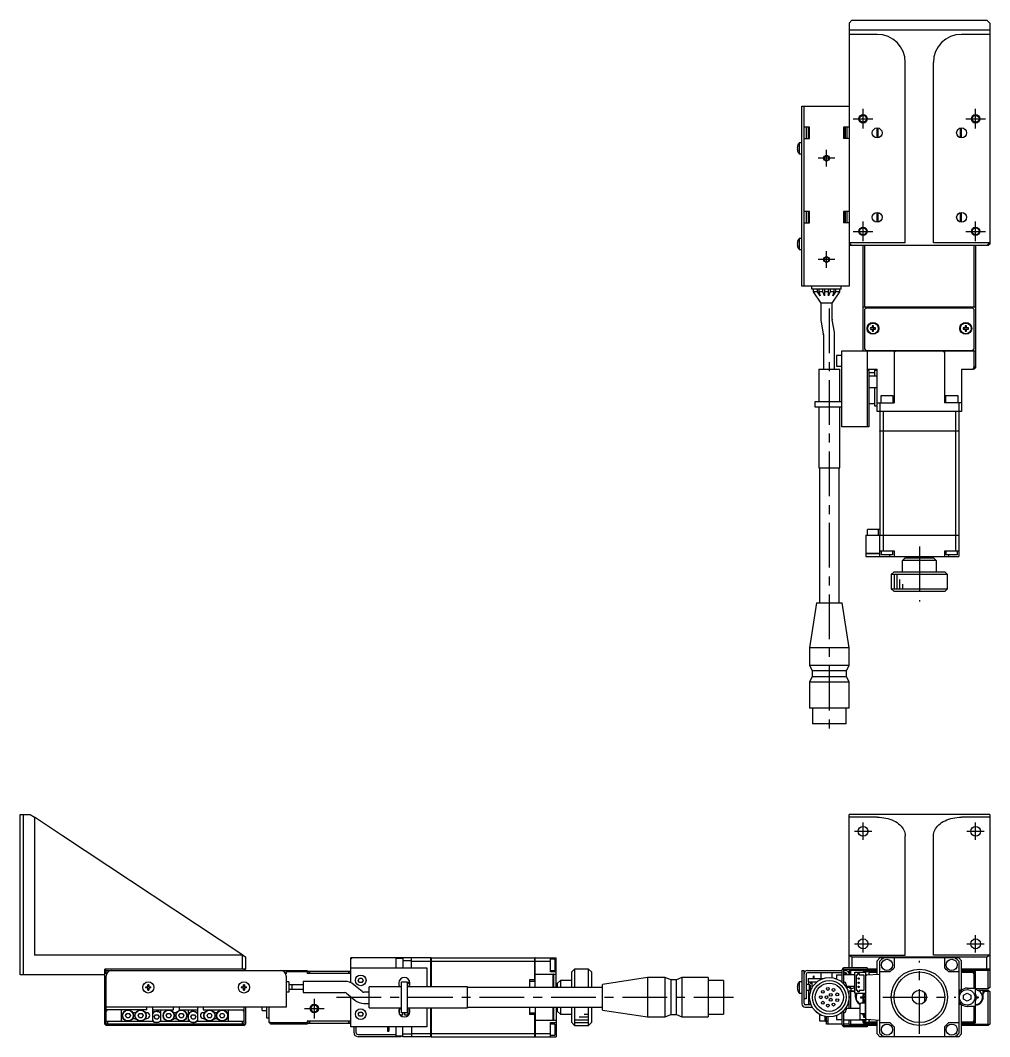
# Model space of a CAD drawing. Extents: x 0 to 726, y -8 to 652.
# Drawn here: x 0 to 344.6, y 291.2 to 652.4 of the extents above; entities that cross this region are included whole.
import ezdxf

# ---------------------------------------------------------------- set-up
doc = ezdxf.new("R2010")
doc.units = 0
doc.header["$LTSCALE"] = 0.5
doc.linetypes.add('CENTER', pattern=[50.8, 31.75, -6.35, 6.35, -6.35])
for name, color, linetype in [('MSM_CENTER', 1, 'CENTER'), ('MSM_CONTINUOUS', 7, 'CONTINUOUS'), ('MSM_NARROW', 5, 'CONTINUOUS')]:
    doc.layers.add(name, color=color, linetype=linetype)

msp = doc.modelspace()

# ---------------------------------------------------------------- linework, layer by layer
at = {"layer": 'MSM_CENTER'}
for p, q in [((299.58, 613.9), (299.58, 620.9)), ((339.58, 613.9), (339.58, 620.9)), ((296.08, 617.4), (303.08, 617.4)), ((336.08, 617.4), (343.08, 617.4)), ((289.58, 603.4), (283.58, 603.4)), ((286.58, 600.4), (286.58, 606.4)), ((299.58, 573.9), (299.58, 580.9)), ((339.58, 573.9), (339.58, 580.9)), ((296.08, 577.4), (303.08, 577.4)), ((336.08, 577.4), (343.08, 577.4)), ((289.58, 567.4), (283.58, 567.4)), ((286.58, 564.4), (286.58, 570.4)), ((287.58, 549.95), (287.58, 398.85)), ((319.58, 465.4), (319.58, 445.9)), ((299.58, 361.09), (299.58, 367.29)), ((339.58, 361.09), (339.58, 367.29)), ((296.48, 364.19), (302.68, 364.19)), ((336.48, 364.19), (342.68, 364.19)), ((299.58, 321.09), (299.58, 327.29)), ((339.58, 321.09), (339.58, 327.29)), ((296.48, 324.19), (302.68, 324.19)), ((336.48, 324.19), (342.68, 324.19)), ((319.58, 292.19), (319.58, 318.19)), ((104.5, 304.69), (104.5, 297.69)), ((112.45, 305.19), (253.55, 305.19)), ((306.58, 305.19), (332.58, 305.19)), ((101, 301.19), (108, 301.19))]:
    msp.add_line(p, q, dxfattribs=at)
at = {"layer": 'MSM_CONTINUOUS'}
for p, q in [((295.58, 652.4), (294.58, 651.4)), ((294.58, 651.4), (294.58, 557.9)), ((295.58, 652.4), (343.58, 652.4)), ((344.58, 651.4), (343.58, 652.4)), ((344.58, 651.4), (344.58, 572.9)), ((344.58, 648.9), (294.58, 648.9)), ((304.58, 647.4), (294.58, 647.4)), ((344.58, 647.4), (334.58, 647.4)), ((314.58, 573.35), (314.58, 637.4)), ((324.58, 573.35), (324.58, 637.4)), ((277.78, 557.9), (277.78, 621.9)), ((277.78, 621.9), (294.58, 621.9)), ((278.58, 557.9), (278.58, 621.9)), ((280.58, 614.4), (278.58, 614.4)), ((279.38, 614.4), (279.38, 610.4)), ((280.08, 614.4), (280.08, 610.4)), ((280.58, 610.4), (280.58, 614.4)), ((294.58, 614.4), (292.58, 614.4)), ((292.58, 614.4), (292.58, 610.4)), ((293.08, 610.4), (293.08, 614.4)), ((293.28, 610.4), (293.28, 614.4)), ((293.78, 614.4), (293.78, 610.4)), ((304.58, 610.65), (304.58, 614.15)), ((304.93, 610.68), (304.93, 614.11)), ((334.23, 610.68), (334.23, 614.11)), ((334.58, 610.65), (334.58, 614.15)), ((276.19, 607.1), (276.32, 607.1)), ((276.32, 607.85), (276.32, 607.82)), ((276.32, 607.1), (276.32, 606.7)), ((276.88, 608.9), (276.88, 604.9)), ((277.78, 608.9), (276.88, 608.9)), ((278.58, 610.4), (280.58, 610.4)), ((294.58, 610.4), (292.58, 610.4)), ((276.32, 606.7), (276.19, 606.7)), ((276.32, 605.97), (276.32, 605.95)), ((276.88, 604.9), (277.78, 604.9)), ((280.58, 584.4), (278.58, 584.4)), ((279.38, 584.4), (279.38, 580.4)), ((280.08, 584.4), (280.08, 580.4)), ((280.58, 580.4), (280.58, 584.4)), ((294.58, 584.4), (292.58, 584.4)), ((292.58, 584.4), (292.58, 580.4)), ((293.08, 580.4), (293.08, 584.4)), ((293.28, 580.4), (293.28, 584.4)), ((293.78, 584.4), (293.78, 580.4)), ((304.58, 580.65), (304.58, 584.15)), ((304.93, 580.68), (304.93, 584.11)), ((334.23, 580.68), (334.23, 584.11)), ((334.58, 580.65), (334.58, 584.15)), ((278.58, 580.4), (280.58, 580.4)), ((294.58, 580.4), (292.58, 580.4)), ((276.88, 574.9), (276.88, 570.9)), ((277.78, 574.9), (276.88, 574.9)), ((276.19, 573.1), (276.32, 573.1)), ((276.32, 572.7), (276.19, 572.7)), ((276.32, 573.85), (276.32, 573.82)), ((276.32, 573.1), (276.32, 572.7)), ((276.32, 571.97), (276.32, 571.95)), ((276.88, 570.9), (277.78, 570.9)), ((294.58, 573.4), (294.62, 573.35)), ((294.58, 572.9), (295.08, 572.4)), ((294.62, 573.35), (295.58, 572.4)), ((314.58, 573.35), (294.62, 573.35)), ((294.83, 572.65), (295.08, 572.9)), ((344.08, 572.4), (295.08, 572.4)), ((299.58, 534.9), (299.58, 572.4)), ((300.08, 572.4), (300.08, 550.4)), ((344.54, 573.35), (324.58, 573.35)), ((339.08, 550.4), (339.08, 572.4)), ((339.58, 572.4), (339.58, 528.9)), ((343.58, 572.4), (344.54, 573.35)), ((344.08, 572.9), (344.33, 572.65)), ((344.58, 572.9), (344.08, 572.4)), ((344.54, 573.35), (344.58, 573.4)), ((294.58, 557.9), (277.78, 557.9)), ((281.33, 556.9), (281.33, 557.9)), ((291.83, 556.9), (281.33, 556.9)), ((281.83, 556.9), (281.83, 555.9)), ((283.33, 555.9), (283.33, 556.9)), ((283.83, 556.9), (283.83, 555.9)), ((285.33, 555.9), (285.33, 556.9)), ((285.83, 556.9), (285.83, 554.44)), ((287.33, 554.44), (287.33, 556.9)), ((287.83, 556.9), (287.83, 555.9)), ((289.33, 555.9), (289.33, 556.9)), ((289.83, 556.9), (289.83, 555.9)), ((291.33, 555.9), (291.33, 556.9)), ((291.83, 556.9), (291.83, 557.9)), ((283.33, 555.9), (281.83, 555.9)), ((281.83, 555.9), (284.58, 551.9)), ((284.33, 554.44), (283.33, 555.9)), ((285.33, 555.9), (283.83, 555.9)), ((283.83, 555.9), (284.33, 554.44)), ((285.83, 554.44), (285.33, 555.9)), ((287.33, 555.9), (285.83, 555.9)), ((287.83, 555.9), (287.33, 554.44)), ((289.33, 555.9), (287.83, 555.9)), ((288.58, 551.9), (291.33, 555.9)), ((288.83, 554.44), (289.33, 555.9)), ((289.83, 555.9), (288.83, 554.44)), ((291.33, 555.9), (289.83, 555.9)), ((288.58, 551.9), (284.58, 551.9)), ((284.58, 551.9), (284.58, 546.16)), ((288.58, 546.16), (288.58, 551.9)), ((339.58, 550.4), (299.58, 550.4)), ((300.58, 550.1), (300.08, 549.6)), ((300.08, 549.6), (300.08, 535.6)), ((338.58, 550.1), (300.58, 550.1)), ((305.33, 550.4), (305.33, 550.1)), ((305.83, 550.4), (305.83, 550.1)), ((311.33, 550.1), (311.33, 550.4)), ((314.78, 550.4), (314.58, 550.2)), ((324.58, 550.2), (314.58, 550.2)), ((314.58, 550.2), (314.58, 550.1)), ((324.58, 550.2), (324.38, 550.4)), ((324.58, 550.1), (324.58, 550.2)), ((327.83, 550.4), (327.83, 550.1)), ((333.33, 550.1), (333.33, 550.4)), ((333.83, 550.1), (333.83, 550.4)), ((339.08, 549.6), (338.58, 550.1)), ((339.08, 535.6), (339.08, 549.6)), ((289.37, 541.58), (288.6, 545.98)), ((284.66, 545.29), (285.43, 540.88)), ((302.84, 543.14), (302.16, 543.14)), ((302.16, 542.66), (302.84, 542.66)), ((302.84, 543.81), (302.84, 543.14)), ((302.84, 542.66), (302.84, 541.98)), ((303.32, 543.14), (303.32, 543.81)), ((304, 543.14), (303.32, 543.14)), ((303.32, 541.98), (303.32, 542.66)), ((303.32, 542.66), (304, 542.66)), ((335.84, 543.14), (335.16, 543.14)), ((335.16, 542.66), (335.84, 542.66)), ((335.84, 543.81), (335.84, 543.14)), ((335.84, 542.66), (335.84, 541.98)), ((336.32, 543.14), (336.32, 543.81)), ((337, 543.14), (336.32, 543.14)), ((336.32, 542.66), (337, 542.66)), ((336.32, 541.98), (336.32, 542.66)), ((285.45, 540.71), (285.45, 528.4)), ((289.45, 528.4), (289.45, 540.71)), ((292.08, 507.9), (292.08, 534.9)), ((292.08, 534.9), (339.58, 534.9)), ((300.08, 535.6), (300.58, 535.1)), ((300.58, 535.1), (338.58, 535.1)), ((301.08, 534.9), (301.08, 507.9)), ((305.33, 535.1), (305.33, 534.9)), ((309.58, 535.1), (309.58, 534.9)), ((310.58, 535.1), (310.58, 534.9)), ((310.68, 534.4), (311.18, 534.9)), ((310.68, 534.9), (310.68, 516.4)), ((312.08, 535.1), (312.08, 534.9)), ((327.08, 534.9), (327.08, 535.1)), ((327.98, 534.9), (328.48, 534.4)), ((328.48, 534.9), (328.48, 516.4)), ((328.58, 535.1), (328.58, 534.9)), ((329.58, 534.9), (329.58, 535.1)), ((333.83, 534.9), (333.83, 535.1)), ((338.58, 535.1), (339.08, 535.6)), ((339.08, 529.01), (339.08, 534.9)), ((290.08, 533.3), (290.08, 529.5)), ((292.08, 533.3), (290.08, 533.3)), ((283.83, 528.4), (291.33, 528.4)), ((283.83, 528.4), (283.83, 516.9)), ((290.08, 529.5), (292.08, 529.5)), ((291.33, 516.9), (291.33, 528.4)), ((301.08, 528.4), (304.58, 528.4)), ((301.58, 527.9), (301.08, 527.9)), ((301.58, 527.9), (301.58, 507.9)), ((303.58, 527.9), (303.58, 525.9)), ((304.58, 527.9), (303.58, 527.9)), ((304.58, 513.4), (304.58, 528.4)), ((334.58, 528.4), (334.58, 513.4)), ((334.58, 528.4), (338.77, 528.4)), ((338.77, 528.4), (339.08, 529.01)), ((339.08, 528.4), (338.77, 528.4)), ((339.08, 529.01), (339.58, 529.51)), ((339.58, 528.9), (339.08, 528.4)), ((303.58, 527.15), (301.58, 527.15)), ((304.58, 525.9), (301.58, 525.9)), ((301.58, 521.9), (304.58, 521.9)), ((303.58, 521.9), (303.58, 515.4)), ((282.58, 514.9), (282.58, 516.9)), ((282.58, 516.9), (292.08, 516.9)), ((310.33, 518.9), (305.83, 518.9)), ((305.83, 518.9), (305.83, 516.4)), ((310.33, 516.4), (310.33, 518.9)), ((333.33, 518.9), (328.83, 518.9)), ((328.83, 518.9), (328.83, 516.4)), ((333.33, 516.4), (333.33, 518.9)), ((292.08, 514.9), (282.58, 514.9)), ((283.83, 514.9), (283.83, 493.4)), ((291.33, 493.4), (291.33, 514.9)), ((303.58, 516.15), (301.58, 516.15)), ((303.58, 515.4), (304.58, 515.4)), ((304.58, 516.4), (310.68, 516.4)), ((334.58, 513.4), (304.58, 513.4)), ((305.58, 516.4), (305.58, 506.45)), ((306.73, 513.4), (306.73, 506.45)), ((334.58, 516.4), (328.48, 516.4)), ((332.43, 513.4), (332.43, 506.45)), ((333.58, 516.4), (333.58, 506.45)), ((301.58, 507.9), (292.08, 507.9)), ((305.58, 506.45), (333.58, 506.45)), ((305.58, 506.4), (305.58, 469.45)), ((333.58, 506.4), (305.58, 506.4)), ((305.59, 506.4), (305.59, 506.45)), ((306.73, 506.4), (306.73, 469.45)), ((306.74, 506.4), (306.74, 506.45)), ((332.42, 506.4), (332.42, 506.45)), ((332.43, 506.4), (332.43, 469.45)), ((333.57, 506.4), (333.57, 506.45)), ((333.58, 506.4), (333.58, 469.45)), ((283.83, 493.4), (291.33, 493.4)), ((284.08, 493.4), (284.08, 445.4)), ((291.08, 445.4), (291.08, 493.4)), ((301.18, 469.4), (301.18, 471.4)), ((305.58, 471.4), (301.18, 471.4)), ((305.08, 469.45), (305.08, 471.4)), ((300.58, 469.4), (300.58, 462.95)), ((300.58, 469.4), (333.58, 469.4)), ((301.58, 469.4), (301.58, 469.45)), ((301.58, 469.45), (333.58, 469.45)), ((305.58, 461.9), (305.58, 469.4)), ((305.59, 469.4), (305.59, 469.45)), ((306.73, 469.4), (306.73, 463.9)), ((306.74, 469.4), (306.74, 469.45)), ((332.42, 469.4), (332.42, 469.45)), ((332.43, 469.4), (332.43, 463.9)), ((333.57, 469.4), (333.57, 469.45)), ((333.58, 469.4), (333.58, 461.9)), ((300.58, 462.95), (305.58, 462.95)), ((300.58, 462.9), (300.58, 461.9)), ((305.58, 462.9), (300.58, 462.9)), ((300.63, 462.9), (300.63, 462.95)), ((305.58, 463.9), (310.58, 463.9)), ((306.08, 462.4), (306.08, 463.9)), ((310.08, 462.4), (306.08, 462.4)), ((309.08, 461.9), (309.08, 462.4)), ((310.08, 463.9), (310.08, 462.4)), ((310.58, 463.9), (310.58, 461.9)), ((328.58, 461.9), (328.58, 463.9)), ((328.58, 463.9), (333.58, 463.9)), ((329.08, 462.4), (329.08, 463.9)), ((333.08, 462.4), (329.08, 462.4)), ((330.08, 461.9), (330.08, 462.4)), ((333.08, 463.9), (333.08, 462.4)), ((300.58, 461.9), (333.58, 461.9)), ((314.58, 461.4), (313.58, 460.4)), ((325.58, 460.4), (313.58, 460.4)), ((313.58, 456.4), (313.58, 460.4)), ((314.58, 461.4), (324.58, 461.4)), ((317.08, 461.4), (317.08, 461.9)), ((321.58, 461.4), (321.58, 461.9)), ((325.58, 460.4), (324.58, 461.4)), ((325.58, 460.4), (325.58, 456.4)), ((310.58, 456.4), (309.58, 455.4)), ((329.58, 455.4), (309.58, 455.4)), ((309.58, 455.4), (309.58, 450.4)), ((310.58, 456.4), (328.58, 456.4)), ((329.58, 455.4), (328.58, 456.4)), ((329.58, 450.4), (329.58, 455.4)), ((309.58, 450.4), (329.58, 450.4)), ((309.58, 450.4), (310.58, 449.4)), ((328.58, 449.4), (310.58, 449.4)), ((328.58, 449.4), (329.58, 450.4)), ((283.01, 445.4), (280.58, 429.4)), ((283.01, 445.4), (292.15, 445.4)), ((294.58, 429.4), (292.15, 445.4)), ((294.58, 429.4), (280.58, 429.4)), ((280.58, 429.4), (280.58, 423.2)), ((294.58, 423.2), (294.58, 429.4)), ((280.58, 423.2), (294.58, 423.2)), ((280.58, 423.2), (281.43, 421.2)), ((293.73, 421.2), (294.58, 423.2)), ((281.43, 419.2), (280.58, 417.2)), ((293.73, 421.2), (281.43, 421.2)), ((281.43, 421.2), (281.43, 419.2)), ((281.43, 419.2), (293.73, 419.2)), ((293.73, 419.2), (293.73, 421.2)), ((294.58, 417.2), (293.73, 419.2)), ((294.58, 417.2), (280.58, 417.2)), ((280.58, 417.2), (280.58, 407.9)), ((294.58, 407.9), (294.58, 417.2)), ((294.58, 407.9), (280.58, 407.9)), ((281.63, 407.9), (281.63, 402.4)), ((293.53, 402.4), (293.53, 407.9)), ((293.53, 402.4), (281.63, 402.4)), ((0, 313.19), (0, 370.19)), ((0, 370.19), (3.5, 370.19)), ((1, 370.19), (1, 313.19)), ((3.5, 370.19), (5, 369.2)), ((5, 369.2), (5, 320.19)), ((15, 362.58), (5, 369.2)), ((344.58, 370.19), (294.58, 370.19)), ((294.58, 315.69), (294.58, 370.19)), ((304.58, 369.2), (294.58, 369.2)), ((304.58, 369.2), (305.36, 369.18)), ((305.36, 369.18), (306.14, 369.11)), ((306.14, 369.11), (306.91, 369.01)), ((306.91, 369.01), (307.67, 368.87)), ((307.67, 368.87), (308.41, 368.69)), ((308.41, 368.69), (309.12, 368.47)), ((309.12, 368.47), (309.81, 368.22)), ((329.36, 368.22), (330.04, 368.47)), ((330.04, 368.47), (330.75, 368.69)), ((330.75, 368.69), (331.49, 368.87)), ((331.49, 368.87), (332.25, 369.01)), ((332.25, 369.01), (333.02, 369.11)), ((333.02, 369.11), (333.8, 369.18)), ((333.8, 369.18), (334.58, 369.2)), ((344.58, 369.2), (334.58, 369.2)), ((344.58, 370.19), (344.58, 308.69)), ((309.81, 368.22), (310.46, 367.93)), ((310.46, 367.93), (311.07, 367.61)), ((311.07, 367.61), (311.65, 367.26)), ((311.65, 367.26), (312.18, 366.88)), ((312.18, 366.88), (312.67, 366.47)), ((312.67, 366.47), (313.11, 366.04)), ((313.11, 366.04), (313.49, 365.58)), ((313.49, 365.58), (313.82, 365.11)), ((313.82, 365.11), (314.09, 364.62)), ((325.07, 364.62), (325.34, 365.11)), ((325.34, 365.11), (325.67, 365.58)), ((325.67, 365.58), (326.05, 366.04)), ((326.05, 366.04), (326.49, 366.47)), ((326.49, 366.47), (326.98, 366.88)), ((326.98, 366.88), (327.51, 367.26)), ((327.51, 367.26), (328.09, 367.61)), ((328.09, 367.61), (328.7, 367.93)), ((328.7, 367.93), (329.36, 368.22)), ((79.04, 320.19), (15, 362.58)), ((314.09, 364.62), (314.3, 364.12)), ((314.3, 364.12), (314.46, 363.61)), ((314.46, 363.61), (314.55, 363.1)), ((314.55, 363.1), (314.58, 362.58)), ((314.58, 320.19), (314.58, 362.58)), ((324.58, 362.58), (324.61, 363.1)), ((324.58, 320.19), (324.58, 362.58)), ((324.61, 363.1), (324.7, 363.61)), ((324.7, 363.61), (324.86, 364.12)), ((324.86, 364.12), (325.07, 364.62)), ((79.04, 320.19), (5, 320.19)), ((79, 315.19), (79, 320.19)), ((79.04, 320.19), (80, 319.55)), ((80, 319.55), (80, 315.19)), ((117.5, 310.34), (117.5, 319.19)), ((117.5, 318.69), (118, 319.19)), ((145.95, 319.19), (117.5, 319.19)), ((133.5, 318.94), (133.5, 315.69)), ((136, 318.94), (133.5, 318.94)), ((136, 319.19), (136, 315.69)), ((139, 318.19), (136, 318.19)), ((139, 315.69), (139, 319.19)), ((139, 318.03), (145.95, 318.03)), ((145.95, 308.94), (145.95, 319.19)), ((146, 319.18), (145.95, 319.18)), ((146, 318.03), (145.95, 318.03)), ((146, 319.19), (146, 308.94)), ((146, 319.19), (182.95, 319.19)), ((146, 318.03), (182.95, 318.03)), ((182.95, 310.84), (182.95, 319.19)), ((183, 319.18), (182.95, 319.18)), ((183, 318.03), (182.95, 318.03)), ((183, 308.69), (183, 319.19)), ((183, 319.19), (190.5, 319.19)), ((183, 318.03), (188.5, 318.03)), ((188.5, 314.19), (188.5, 319.19)), ((190, 318.69), (188.5, 318.69)), ((190, 318.69), (190, 314.69)), ((190.5, 308.69), (190.5, 319.19)), ((294.58, 320.19), (314.58, 320.19)), ((294.62, 320.19), (295.58, 319.55)), ((295.58, 319.55), (295.58, 315.69)), ((295.58, 319.55), (343.58, 319.55)), ((305.58, 319.19), (304.58, 318.19)), ((304.58, 313.37), (304.58, 318.19)), ((333.58, 319.19), (305.58, 319.19)), ((305.58, 292.34), (305.58, 318.03)), ((310.58, 319.19), (310.58, 315.69)), ((344.58, 320.19), (324.58, 320.19)), ((328.58, 315.69), (328.58, 319.19)), ((334.58, 318.19), (333.58, 319.19)), ((333.58, 318.03), (333.58, 292.34)), ((334.58, 307.79), (334.58, 318.19)), ((343.58, 319.55), (344.54, 320.19)), ((343.58, 315.19), (343.58, 319.55)), ((80, 315.19), (30, 315.19)), ((30.5, 315.19), (30, 314.69)), ((30, 307.49), (30, 315.19)), ((30.25, 314.94), (30.5, 314.69)), ((30.5, 313.49), (30.5, 314.69)), ((30.5, 314.69), (102, 314.69)), ((80, 314.69), (79.5, 315.19)), ((79.5, 314.69), (79.75, 314.94)), ((94.5, 314.69), (94.5, 313.49)), ((102, 314.69), (102, 313.69)), ((102.3, 313.69), (102.3, 314.49)), ((102.3, 314.49), (117.3, 314.49)), ((102.8, 314.49), (102.8, 313.69)), ((116.8, 313.69), (116.8, 314.49)), ((117.3, 314.49), (117.3, 313.69)), ((117.5, 315.69), (144.5, 315.69)), ((144.5, 315.69), (144.5, 308.94)), ((188.5, 314.69), (190, 314.69)), ((190.5, 315.69), (190, 315.69)), ((197, 315.19), (196, 314.19)), ((197, 315.19), (197, 308.69)), ((202, 315.19), (197, 315.19)), ((202, 308.69), (202, 315.19)), ((203, 314.19), (202, 315.19)), ((277.78, 314.69), (277.78, 302.89)), ((277.78, 314.69), (278.58, 314.69)), ((278.58, 302.99), (278.58, 314.69)), ((279.78, 314.69), (292.08, 314.69)), ((292.08, 314.69), (292.08, 310.55)), ((292.58, 314.99), (292.58, 310.09)), ((292.58, 314.69), (293.38, 314.69)), ((292.78, 315.19), (301.08, 315.19)), ((301.08, 315.69), (293.08, 315.69)), ((294.58, 315.19), (294.58, 313.19)), ((294.58, 314.69), (295.08, 315.19)), ((295.08, 314.69), (294.83, 314.94)), ((295.08, 314.69), (295.08, 313.19)), ((304.58, 314.69), (295.08, 314.69)), ((300.08, 314.69), (299.58, 314.19)), ((300.08, 314.11), (300.08, 314.49)), ((300.08, 314.49), (304.58, 314.49)), ((300.58, 314.49), (300.58, 314.19)), ((301.08, 315.69), (301.08, 315.19)), ((304.58, 315.19), (301.08, 315.19)), ((344.58, 315.19), (334.58, 315.19)), ((344.08, 314.69), (334.58, 314.69)), ((334.58, 314.49), (339.08, 314.49)), ((338.58, 314.09), (338.58, 314.49)), ((339.58, 314.19), (339.08, 314.69)), ((339.08, 314.49), (339.08, 314.09)), ((344.08, 315.19), (344.58, 314.69)), ((344.33, 314.94), (344.08, 314.69)), ((344.08, 308.19), (344.08, 314.69)), ((30, 313.19), (0, 313.19)), ((30.5, 295.69), (30.5, 312.69)), ((102, 314.19), (94.5, 314.19)), ((94.5, 312.69), (94.5, 301.69)), ((95.5, 310.69), (94.5, 310.69)), ((95.5, 310.69), (95.5, 306.99)), ((100.5, 310.84), (100.5, 306.84)), ((115.33, 310.84), (100.5, 310.84)), ((117.5, 313.69), (102, 313.69)), ((120.13, 311.19), (120.57, 311.94)), ((120.57, 310.44), (120.13, 311.19)), ((120.57, 311.94), (121.43, 311.94)), ((121.43, 311.94), (121.87, 311.19)), ((121.87, 311.19), (121.43, 310.44)), ((135.5, 299.69), (135.5, 310.69)), ((135.5, 310.69), (137.5, 310.69)), ((137.5, 310.69), (137.5, 299.69)), ((181, 311.34), (181, 308.69)), ((182.95, 311.34), (181, 311.34)), ((183, 310.84), (181, 310.84)), ((183, 313.44), (189.45, 313.44)), ((190.5, 314.19), (188.5, 314.19)), ((189.45, 308.69), (189.45, 313.44)), ((189.5, 313.39), (189.45, 313.39)), ((189.5, 313.44), (189.5, 308.69)), ((189.5, 313.44), (190.3, 313.44)), ((190.3, 313.42), (190.3, 313.44)), ((190.5, 313.42), (190.3, 313.42)), ((191, 310.19), (192, 311.19)), ((192, 311.19), (192, 308.69)), ((196, 311.19), (192, 311.19)), ((196, 308.69), (196, 314.19)), ((203, 314.19), (203, 308.69)), ((223, 312.19), (207, 309.76)), ((223, 312.19), (223, 298.19)), ((229.2, 312.19), (223, 312.19)), ((229.2, 298.19), (229.2, 312.19)), ((231.2, 311.34), (229.2, 312.19)), ((231.2, 311.34), (231.2, 299.04)), ((233.2, 311.34), (231.2, 311.34)), ((235.2, 312.19), (233.2, 311.34)), ((233.2, 299.04), (233.2, 311.34)), ((235.2, 312.19), (235.2, 298.19)), ((244.5, 312.19), (235.2, 312.19)), ((244.5, 312.19), (244.5, 298.19)), ((250, 311.14), (244.5, 311.14)), ((250, 311.14), (250, 299.24)), ((276.88, 310.69), (276.88, 306.69)), ((277.78, 310.69), (276.88, 310.69)), ((279.38, 313.49), (279.38, 304.69)), ((292.08, 313.89), (279.78, 313.89)), ((280.08, 311.89), (280.08, 310.69)), ((280.08, 311.89), (285.55, 311.89)), ((280.08, 310.69), (283.25, 310.69)), ((280.33, 309.69), (280.33, 310.69)), ((280.88, 310.69), (280.88, 310.14)), ((281.33, 310.69), (281.33, 308.34)), ((281.96, 311.89), (281.96, 312.69)), ((282.21, 312.69), (281.96, 312.69)), ((282.21, 311.89), (282.21, 312.69)), ((284.58, 313.89), (284.58, 311.89)), ((288.58, 312.12), (288.58, 313.89)), ((289.61, 311.89), (290.08, 311.89)), ((290.08, 313.09), (290.08, 311.73)), ((292.08, 313.09), (290.08, 313.09)), ((292.08, 310.69), (291.91, 310.69)), ((293.38, 313.89), (292.58, 313.89)), ((296.68, 313.19), (292.58, 313.19)), ((293.28, 313.19), (293.28, 313.69)), ((293.73, 313.69), (293.28, 313.69)), ((293.78, 313.19), (293.78, 313.49)), ((296.68, 306.61), (296.68, 314.11)), ((296.68, 314.11), (300.38, 314.11)), ((297.18, 313.11), (297.73, 313.11)), ((297.18, 307.61), (297.18, 313.11)), ((297.73, 313.61), (298.23, 313.61)), ((297.73, 313.11), (297.73, 313.61)), ((298.23, 313.61), (298.23, 313.11)), ((298.23, 313.11), (299.88, 313.11)), ((299.58, 314.19), (299.58, 314.11)), ((299.88, 313.11), (299.88, 307.61)), ((301.58, 314.19), (300.38, 314.19)), ((300.38, 314.19), (300.38, 296.19)), ((300.58, 297.57), (300.58, 312.81)), ((300.86, 313.11), (305.28, 313.42)), ((301.58, 314.19), (301.58, 313.16)), ((301.58, 314.09), (304.58, 314.09)), ((302, 313.19), (301.58, 313.19)), ((305.28, 313.42), (305.58, 313.44)), ((309.08, 314.19), (305.58, 314.19)), ((333.58, 314.19), (330.08, 314.19)), ((334.58, 314.09), (339.08, 314.09)), ((339.08, 313.48), (338.77, 314.09)), ((339.08, 314.09), (339.58, 313.59)), ((339.58, 312.98), (339.08, 313.48)), ((339.08, 308.44), (339.08, 313.48)), ((339.58, 313.69), (339.48, 313.69)), ((339.58, 296.19), (339.58, 314.19)), ((30.5, 308.69), (30, 308.19)), ((30.5, 308.19), (30, 308.19)), ((30, 307.99), (30.5, 307.99)), ((30.5, 307.69), (30, 307.19)), ((30.1, 307.39), (30, 307.49)), ((30, 295.69), (30, 307.19)), ((30.1, 307.29), (30.1, 307.49)), ((30.5, 307.19), (30.25, 307.44)), ((30.5, 307.79), (30.4, 307.79)), ((44.57, 308.89), (45.3, 308.89)), ((45.3, 308.49), (44.57, 308.49)), ((45.3, 308.89), (45.3, 309.62)), ((45.3, 307.76), (45.3, 308.49)), ((45.7, 309.62), (45.7, 308.89)), ((45.7, 308.89), (46.43, 308.89)), ((45.7, 308.49), (45.7, 307.76)), ((46.43, 308.49), (45.7, 308.49)), ((78.57, 308.89), (79.3, 308.89)), ((79.3, 308.49), (78.57, 308.49)), ((79.3, 308.89), (79.3, 309.62)), ((79.3, 307.76), (79.3, 308.49)), ((79.7, 309.62), (79.7, 308.89)), ((79.7, 308.89), (80.43, 308.89)), ((79.7, 308.49), (79.7, 307.76)), ((80.43, 308.49), (79.7, 308.49)), ((100.5, 309.59), (95.5, 309.59)), ((95.5, 308.09), (100.5, 308.09)), ((96.5, 309.59), (96.5, 308.09)), ((121.47, 307.22), (118.55, 309.67)), ((121.43, 310.44), (120.57, 310.44)), ((124, 301.44), (124, 308.94)), ((135.5, 308.94), (124, 308.94)), ((159, 308.94), (137.5, 308.94)), ((138, 310.11), (138, 310.61)), ((138.45, 310.61), (138, 310.61)), ((138, 310.11), (138.5, 310.11)), ((138, 308.94), (138, 309.11)), ((138.19, 309.11), (138, 309.11)), ((159, 301.44), (159, 308.94)), ((207, 308.69), (159, 308.69)), ((191, 308.69), (191, 310.19)), ((207, 300.62), (207, 309.76)), ((276.19, 308.89), (276.32, 308.89)), ((276.32, 308.49), (276.19, 308.49)), ((276.32, 309.64), (276.32, 309.62)), ((276.32, 308.89), (276.32, 308.49)), ((276.32, 307.76), (276.32, 307.74)), ((280.58, 309.69), (279.38, 309.69)), ((279.38, 307.69), (280.58, 307.69)), ((280.33, 302.69), (280.33, 307.69)), ((280.58, 307.69), (280.58, 309.69)), ((280.78, 309.49), (280.58, 309.69)), ((280.58, 307.69), (280.78, 307.89)), ((280.78, 309.49), (280.78, 307.89)), ((281.33, 310.14), (280.88, 310.14)), ((293.58, 309.69), (293.58, 308.79)), ((293.58, 309.19), (296.68, 309.19)), ((293.78, 308.69), (293.78, 309.19)), ((294.58, 308.69), (293.78, 308.69)), ((294.58, 309.19), (294.58, 308.69)), ((295.08, 308.19), (294.58, 308.69)), ((295.08, 307.69), (294.58, 307.19)), ((294.58, 301.19), (294.58, 307.19)), ((295.08, 307.19), (294.83, 307.44)), ((295.08, 309.19), (295.08, 308.19)), ((295.52, 308.19), (295.08, 308.19)), ((295.08, 307.69), (295.52, 307.69)), ((295.08, 307.19), (295.08, 301.19)), ((296.28, 307.19), (295.08, 307.19)), ((296.68, 307.47), (296.28, 307.19)), ((296.28, 307.19), (296.68, 306.79)), ((297.73, 307.61), (297.18, 307.61)), ((297.73, 307.11), (297.73, 307.61)), ((298.23, 307.11), (297.73, 307.11)), ((298.23, 307.61), (298.23, 307.11)), ((299.88, 307.61), (298.23, 307.61)), ((333.58, 307.79), (334.58, 307.79)), ((333.58, 307.68), (334.49, 307.68)), ((336.58, 308.44), (339.58, 308.44)), ((344.08, 308.19), (339.58, 308.19)), ((340.19, 307.69), (344.08, 307.69)), ((342.28, 305.19), (342.28, 307.69)), ((342.88, 307.19), (342.28, 307.61)), ((342.28, 306.59), (342.88, 307.19)), ((344.08, 307.19), (342.88, 307.19)), ((344.58, 308.69), (344.08, 308.19)), ((344.08, 307.69), (344.58, 307.19)), ((344.33, 307.44), (344.08, 307.19)), ((344.08, 295.69), (344.08, 307.19)), ((344.58, 307.19), (344.58, 295.69)), ((95.5, 306.99), (94.5, 306.99)), ((100.5, 306.84), (115.33, 306.84)), ((115.97, 306.61), (118.9, 304.15)), ((117.5, 294.69), (117.5, 305.33)), ((124, 306.98), (122.11, 306.98)), ((276.88, 306.69), (277.78, 306.69)), ((279.38, 304.69), (278.58, 304.69)), ((296.68, 306.61), (300.38, 306.61)), ((296.86, 306.61), (296.88, 306.59)), ((296.88, 305.19), (296.88, 306.61)), ((298.68, 305.33), (298.68, 305.04)), ((298.68, 305.33), (299.48, 305.33)), ((298.68, 305.04), (299.48, 305.04)), ((299.21, 305.33), (299.21, 305.04)), ((299.58, 306.19), (299.54, 306.19)), ((299.54, 306.19), (299.54, 305.39)), ((299.54, 304.98), (299.54, 304.19)), ((299.58, 304.19), (299.54, 304.19)), ((299.58, 306.61), (299.58, 306.19)), ((300.38, 306.19), (299.58, 306.19)), ((299.58, 303.6), (299.58, 306.19)), ((300.38, 305.44), (299.58, 305.44)), ((300.38, 304.94), (299.58, 304.94)), ((300.15, 304.19), (299.58, 304.19)), ((300.14, 303.69), (299.58, 303.69)), ((300.05, 303.63), (299.72, 303.63)), ((299.83, 305.44), (299.83, 306.19)), ((299.83, 304.19), (299.83, 304.94)), ((299.83, 303.63), (299.83, 303.69)), ((299.96, 305.44), (299.96, 306.19)), ((299.96, 304.19), (299.96, 304.94)), ((299.96, 303.63), (299.96, 303.69)), ((300.15, 303.73), (300.15, 304.24)), ((300.15, 304.24), (300.38, 304.24)), ((300.15, 303.99), (300.38, 303.99)), ((300.15, 303.92), (300.38, 303.92)), ((300.38, 303.69), (300.38, 303.69)), ((321.58, 303.69), (321.58, 306.69)), ((335.33, 305.91), (336.58, 306.63)), ((335.33, 304.47), (335.33, 305.91)), ((336.58, 303.75), (335.33, 304.47)), ((336.58, 306.63), (337.83, 305.91)), ((337.83, 304.47), (336.58, 303.75)), ((337.83, 305.91), (337.83, 304.47)), ((339.63, 306.19), (339.58, 306.19)), ((339.63, 304.19), (339.58, 304.19)), ((339.63, 306.19), (339.63, 305.39)), ((339.63, 304.98), (339.63, 304.19)), ((339.69, 305.33), (340.48, 305.33)), ((339.69, 305.04), (340.48, 305.04)), ((339.95, 305.04), (339.95, 305.33)), ((340.48, 305.33), (340.48, 305.04)), ((94.5, 301.69), (30.5, 301.69)), ((30.5, 300.19), (31, 300.69)), ((45, 300.69), (30.5, 300.69)), ((36, 296.69), (36, 300.69)), ((45, 300.69), (45, 301.69)), ((47, 301.69), (47, 296.69)), ((47, 300.69), (54.5, 300.69)), ((49.8, 300.69), (49.8, 296.69)), ((54.5, 300.69), (54.5, 301.69)), ((56.5, 301.69), (56.5, 300.69)), ((56.5, 300.69), (63, 300.69)), ((59.8, 296.69), (59.8, 300.69)), ((63, 301.69), (63, 296.69)), ((65, 301.69), (65, 300.69)), ((65, 300.69), (79.5, 300.69)), ((74, 296.69), (74, 300.69)), ((79, 300.69), (79.5, 300.19)), ((79.5, 301.69), (79.5, 295.69)), ((80, 301.69), (80, 295.69)), ((86, 300.44), (86, 301.69)), ((86, 300.44), (87.5, 300.44)), ((87.5, 301.69), (87.5, 297.94)), ((88.5, 296.19), (88.5, 301.69)), ((120.13, 299.19), (120.57, 299.94)), ((120.57, 299.94), (121.43, 299.94)), ((121.43, 299.94), (121.87, 299.19)), ((122.11, 302.98), (124, 302.98)), ((124, 301.44), (135.5, 301.44)), ((134.67, 300.97), (134.67, 299.39)), ((135.5, 300.97), (134.67, 300.97)), ((137.5, 301.44), (159, 301.44)), ((137.82, 300.97), (137.5, 300.97)), ((137.82, 298.97), (137.82, 300.97)), ((144.5, 301.44), (144.5, 294.69)), ((145.95, 291.19), (145.95, 301.44)), ((146, 301.44), (146, 291.19)), ((159, 301.69), (207, 301.69)), ((181, 301.69), (181, 299.04)), ((183, 301.69), (183, 291.19)), ((189.45, 296.94), (189.45, 301.69)), ((189.5, 301.69), (189.5, 296.94)), ((190.5, 301.69), (190.5, 291.19)), ((191, 300.19), (191, 301.69)), ((192, 299.19), (191, 300.19)), ((192, 301.69), (192, 299.19)), ((196, 296.19), (196, 301.69)), ((197, 301.69), (197, 295.19)), ((202, 295.19), (202, 301.69)), ((203, 301.69), (203, 296.19)), ((207, 300.62), (223, 298.19)), ((278.98, 301.69), (281.52, 301.69)), ((281.12, 302.49), (279.08, 302.49)), ((281.04, 302.69), (280.33, 302.69)), ((292.08, 299.83), (292.08, 295.69)), ((292.58, 300.29), (292.58, 295.39)), ((293.58, 301.58), (293.58, 300.69)), ((298.5, 301.19), (293.58, 301.19)), ((298.38, 301.09), (298.38, 297.29)), ((298.5, 301.09), (298.38, 301.09)), ((298.5, 299.39), (298.5, 302.77)), ((298.53, 302.84), (298.85, 303.16)), ((298.92, 303.19), (300.18, 303.19)), ((299.39, 303.3), (299.39, 303.19)), ((299.62, 303.3), (299.62, 303.19)), ((299.72, 303.4), (300.05, 303.4)), ((299.83, 303.19), (299.83, 303.4)), ((299.96, 303.19), (299.96, 303.4)), ((300.28, 303.09), (300.28, 299.39)), ((300.38, 302.5), (300.28, 302.5)), ((300.38, 301.94), (300.28, 301.94)), ((300.38, 301.09), (300.28, 301.09)), ((300.38, 300.97), (300.28, 300.97)), ((334.49, 302.7), (333.58, 302.7)), ((334.58, 302.59), (333.58, 302.59)), ((334.58, 292.19), (334.58, 302.59)), ((339.58, 301.94), (336.58, 301.94)), ((339.08, 296.9), (339.08, 301.94)), ((30.5, 296.69), (47.18, 296.69)), ((31, 296.69), (31, 295.69)), ((37.38, 298.69), (37.82, 299.44)), ((37.82, 297.94), (37.38, 298.69)), ((37.82, 299.44), (38.68, 299.44)), ((38.68, 297.94), (37.82, 297.94)), ((38.68, 299.44), (39.12, 298.69)), ((39.12, 298.69), (38.68, 297.94)), ((41.02, 299.69), (39.98, 299.69)), ((39.98, 297.69), (41.02, 297.69)), ((41.88, 298.69), (42.32, 299.44)), ((42.32, 297.94), (41.88, 298.69)), ((42.32, 299.44), (43.18, 299.44)), ((43.18, 297.94), (42.32, 297.94)), ((43.18, 299.44), (43.62, 298.69)), ((43.62, 298.69), (43.18, 297.94)), ((45, 299.69), (44.48, 299.69)), ((44.48, 297.69), (45, 297.69)), ((47.63, 298.19), (48.07, 298.94)), ((48.07, 297.44), (47.63, 298.19)), ((48.07, 298.94), (48.93, 298.94)), ((48.93, 297.44), (48.07, 297.44)), ((48.93, 298.94), (49.37, 298.19)), ((49.37, 298.19), (48.93, 297.44)), ((49.8, 296.69), (60.18, 296.69)), ((51.88, 298.69), (52.32, 299.44)), ((52.32, 297.94), (51.88, 298.69)), ((52.32, 299.44), (53.18, 299.44)), ((53.18, 297.94), (52.32, 297.94)), ((53.18, 299.44), (53.62, 298.69)), ((53.62, 298.69), (53.18, 297.94)), ((55.52, 299.69), (54.48, 299.69)), ((54.48, 297.69), (55.52, 297.69)), ((56.38, 298.69), (56.82, 299.44)), ((56.82, 297.94), (56.38, 298.69)), ((56.82, 299.44), (57.68, 299.44)), ((57.68, 297.94), (56.82, 297.94)), ((57.68, 299.44), (58.12, 298.69)), ((58.12, 298.69), (57.68, 297.94)), ((60.63, 298.19), (61.07, 298.94)), ((61.07, 297.44), (60.63, 298.19)), ((61.07, 298.94), (61.93, 298.94)), ((61.93, 297.44), (61.07, 297.44)), ((61.93, 298.94), (62.37, 298.19)), ((62.37, 298.19), (61.93, 297.44)), ((62.82, 296.69), (79.5, 296.69)), ((65.52, 299.69), (65, 299.69)), ((65, 297.69), (65.52, 297.69)), ((66.38, 298.69), (66.82, 299.44)), ((66.82, 297.94), (66.38, 298.69)), ((66.82, 299.44), (67.68, 299.44)), ((67.68, 297.94), (66.82, 297.94)), ((67.68, 299.44), (68.12, 298.69)), ((68.12, 298.69), (67.68, 297.94)), ((70.02, 299.69), (68.98, 299.69)), ((68.98, 297.69), (70.02, 297.69)), ((70.88, 298.69), (71.32, 299.44)), ((71.32, 297.94), (70.88, 298.69)), ((71.32, 299.44), (72.18, 299.44)), ((72.18, 297.94), (71.32, 297.94)), ((72.18, 299.44), (72.62, 298.69)), ((72.62, 298.69), (72.18, 297.94)), ((79, 295.69), (79, 296.69)), ((87.5, 297.94), (88.5, 297.94)), ((88.5, 296.5), (89.11, 296.19)), ((89, 295.69), (88.5, 296.19)), ((89.11, 296.19), (102, 296.19)), ((89.11, 296.19), (89.61, 295.69)), ((117.5, 296.69), (102, 296.69)), ((102, 296.69), (102, 295.69)), ((102.3, 295.89), (102.3, 296.69)), ((102.8, 296.69), (102.8, 295.89)), ((116.8, 295.89), (116.8, 296.69)), ((117.3, 296.69), (117.3, 295.89)), ((120.57, 298.44), (120.13, 299.19)), ((121.43, 298.44), (120.57, 298.44)), ((121.87, 299.19), (121.43, 298.44)), ((134.92, 298.97), (135.92, 298.97)), ((137.5, 299.69), (135.5, 299.69)), ((135.92, 298.97), (135.92, 299.69)), ((136.57, 299.69), (136.57, 298.97)), ((136.57, 298.97), (137.82, 298.97)), ((183, 299.54), (181, 299.54)), ((182.95, 299.04), (181, 299.04)), ((182.95, 291.19), (182.95, 299.54)), ((189.45, 296.94), (183, 296.94)), ((188.5, 296.19), (190.5, 296.19)), ((188.5, 291.19), (188.5, 296.19)), ((189.5, 296.99), (189.45, 296.99)), ((190.3, 296.94), (189.5, 296.94)), ((190.3, 296.96), (190.5, 296.96)), ((190.3, 296.94), (190.3, 296.96)), ((192, 299.19), (196, 299.19)), ((196, 296.19), (197, 295.19)), ((202, 295.19), (203, 296.19)), ((223, 298.19), (229.2, 298.19)), ((229.2, 298.19), (231.2, 299.04)), ((231.2, 299.04), (233.2, 299.04)), ((233.2, 299.04), (235.2, 298.19)), ((235.2, 298.19), (244.5, 298.19)), ((244.5, 299.24), (250, 299.24)), ((284.08, 299.13), (284.08, 296.79)), ((284.08, 296.79), (286.08, 296.79)), ((286.08, 296.69), (286.08, 298.35)), ((286.08, 296.69), (287.08, 296.69)), ((286.58, 295.69), (286.58, 298.26)), ((287.08, 298.21), (287.08, 295.69)), ((290.08, 298.65), (290.08, 297.29)), ((290.08, 297.29), (292.08, 297.29)), ((291.91, 299.69), (292.08, 299.69)), ((292.58, 297.19), (299.58, 297.19)), ((294.58, 295.69), (294.58, 297.19)), ((295.08, 297.19), (295.08, 295.69)), ((298.38, 297.29), (300.38, 297.29)), ((300.18, 299.29), (298.6, 299.29)), ((299.39, 299.29), (299.39, 299.18)), ((299.58, 296.19), (299.58, 297.29)), ((300.08, 296.29), (299.58, 296.79)), ((299.68, 296.69), (299.58, 296.69)), ((299.58, 296.19), (300.08, 295.69)), ((299.62, 299.29), (299.62, 299.18)), ((299.69, 297.29), (300.08, 296.9)), ((299.72, 299.08), (300.05, 299.08)), ((300.05, 298.85), (299.72, 298.85)), ((299.83, 299.08), (299.83, 299.29)), ((299.83, 298.01), (299.83, 298.85)), ((300.38, 298.01), (299.83, 298.01)), ((300.08, 297.29), (300.08, 296.9)), ((300.08, 296.9), (300.38, 296.3)), ((300.08, 295.89), (300.08, 296.29)), ((300.38, 296.29), (300.08, 296.29)), ((300.15, 298.75), (300.15, 298.24)), ((300.38, 298.55), (300.15, 298.55)), ((300.38, 298.49), (300.15, 298.49)), ((300.38, 298.24), (300.15, 298.24)), ((300.38, 298.97), (300.3, 298.97)), ((301.58, 296.19), (300.38, 296.19)), ((300.58, 296.19), (300.58, 295.89)), ((305.28, 296.96), (300.86, 297.27)), ((301.58, 297.22), (301.58, 296.19)), ((301.58, 297.19), (302, 297.19)), ((304.58, 296.29), (301.58, 296.29)), ((304.58, 292.19), (304.58, 297.01)), ((305.58, 296.94), (305.28, 296.96)), ((305.58, 296.19), (309.08, 296.19)), ((330.08, 296.19), (333.58, 296.19)), ((339.08, 296.29), (334.58, 296.29)), ((338.58, 295.89), (338.58, 296.29)), ((338.77, 296.29), (339.08, 296.9)), ((339.08, 296.9), (339.58, 297.4)), ((339.58, 296.79), (339.08, 296.29)), ((339.08, 296.29), (339.08, 295.89)), ((339.08, 295.69), (339.58, 296.19)), ((339.58, 296.69), (339.48, 296.69)), ((30, 295.69), (30.5, 295.19)), ((30.25, 295.44), (30.5, 295.69)), ((79.5, 295.69), (30.5, 295.69)), ((79.5, 295.19), (30.5, 295.19)), ((79.5, 295.69), (79.75, 295.44)), ((79.5, 295.19), (80, 295.69)), ((102, 295.69), (89, 295.69)), ((117.5, 295.89), (102.3, 295.89)), ((144.5, 294.69), (117.5, 294.69)), ((118.5, 294.69), (118.5, 292.79)), ((119.3, 294.69), (119.3, 292.79)), ((130.5, 294.69), (130.5, 293.19)), ((130.5, 293.19), (131, 293.19)), ((131, 294.69), (131, 293.19)), ((133.5, 294.69), (133.5, 291.44)), ((136, 291.19), (136, 294.69)), ((139, 294.69), (139, 291.19)), ((190, 295.69), (188.5, 295.69)), ((190, 295.69), (190, 291.69)), ((190.5, 294.69), (190, 294.69)), ((197, 295.19), (202, 295.19)), ((292.08, 295.69), (286.58, 295.69)), ((294.58, 295.69), (292.58, 295.69)), ((292.78, 295.19), (301.08, 295.19)), ((301.08, 294.69), (293.08, 294.69)), ((294.58, 295.69), (295.08, 295.19)), ((294.83, 295.44), (295.08, 295.69)), ((295.08, 295.69), (304.58, 295.69)), ((304.58, 295.89), (300.08, 295.89)), ((301.08, 295.19), (301.08, 294.69)), ((304.58, 295.19), (301.08, 295.19)), ((310.58, 294.69), (310.58, 291.19)), ((328.58, 291.19), (328.58, 294.69)), ((339.08, 295.89), (334.58, 295.89)), ((334.58, 295.69), (344.08, 295.69)), ((344.08, 295.19), (334.58, 295.19)), ((344.08, 295.69), (344.33, 295.44)), ((344.58, 295.69), (344.08, 295.19)), ((120.1, 291.99), (133.5, 291.99)), ((135.3, 291.19), (120.1, 291.19)), ((133.5, 291.44), (136, 291.44)), ((134.8, 291.19), (134.8, 291.44)), ((135.3, 291.44), (135.3, 291.19)), ((136, 292.19), (139, 292.19)), ((145.95, 291.19), (136, 291.19)), ((139, 292.34), (145.95, 292.34)), ((146, 292.35), (145.95, 292.35)), ((146, 291.2), (145.95, 291.2)), ((146, 292.34), (182.95, 292.34)), ((146, 291.19), (182.95, 291.19)), ((183, 292.35), (182.95, 292.35)), ((183, 291.2), (182.95, 291.2)), ((183, 292.34), (188.5, 292.34)), ((183, 291.19), (190.5, 291.19)), ((188.5, 291.69), (190, 291.69)), ((304.58, 292.19), (305.58, 291.19)), ((333.58, 291.19), (305.58, 291.19)), ((333.58, 291.19), (334.58, 292.19))]:
    msp.add_line(p, q, dxfattribs=at)
for centre, radius in [((299.58, 617.4), 1.23), ((339.58, 617.4), 1.23), ((304.58, 612.4), 1.75), ((334.58, 612.4), 1.75), ((286.58, 603.4), 0.783), ((304.58, 582.4), 1.75), ((334.58, 582.4), 1.75), ((299.58, 577.4), 1.23), ((339.58, 577.4), 1.23), ((286.58, 567.4), 0.783), ((303.08, 542.9), 2.1), ((303.08, 542.9), 1.9), ((336.08, 542.9), 2.1), ((336.08, 542.9), 1.9), ((299.58, 364.19), 1.75), ((339.58, 364.19), 1.75), ((299.58, 324.19), 1.75), ((339.58, 324.19), 1.75), ((308.08, 316.69), 2), ((331.08, 316.69), 2), ((319.58, 305.19), 10), ((45.5, 308.69), 2), ((79.5, 308.69), 2), ((121, 311.19), 1.9), ((287.58, 305.19), 7), ((287.58, 305.19), 5.95), ((297.98, 311.86), 0.25), ((319.58, 305.19), 9), ((287.58, 305.19), 5), ((285.28, 307.12), 0.5), ((287.06, 308.14), 0.5), ((289.08, 307.79), 0.5), ((297.98, 310.36), 0.25), ((297.98, 308.86), 0.25), ((319.58, 305.19), 2.5), ((336.58, 305.19), 2.75), ((284.58, 305.19), 0.5), ((285.28, 303.26), 0.5), ((286.58, 305.19), 0.5), ((288.08, 306.06), 0.5), ((288.08, 304.32), 0.5), ((290.4, 306.22), 0.5), ((290.4, 304.16), 0.5), ((38.25, 298.69), 2), ((38.25, 298.69), 1.9), ((42.75, 298.69), 2), ((42.75, 298.69), 1.9), ((52.75, 298.69), 2), ((52.75, 298.69), 1.9), ((57.25, 298.69), 2), ((57.25, 298.69), 1.9), ((67.25, 298.69), 2), ((67.25, 298.69), 1.9), ((71.75, 298.69), 2), ((71.75, 298.69), 1.9), ((121, 299.19), 1.9), ((287.06, 302.23), 0.5), ((289.08, 302.59), 0.5), ((308.08, 293.69), 2), ((331.08, 293.69), 2)]:
    msp.add_circle(centre, radius, dxfattribs=at)
at = {"layer": 'MSM_CONTINUOUS', "extrusion": (0, 0, -1)}
msp.add_circle((-104.5, 301.19), 1.23, dxfattribs=at)
at = {"layer": 'MSM_CONTINUOUS'}
for centre, radius, start, end in [((304.58, 637.4), 10, 0, 90), ((334.58, 637.4), 10, 90, 180), ((279.38, 606.9), 3.19, 163.0947, 176.4097), ((279.38, 606.9), 3.2, 141.3178, 162.73), ((279.38, 606.9), 3.19, 183.5903, 196.9053), ((279.38, 606.9), 3.2, 197.27, 218.6822), ((279.38, 572.9), 3.2, 141.3178, 162.73), ((279.38, 572.9), 3.19, 163.0947, 176.4097), ((279.38, 572.9), 3.19, 183.5903, 196.9053), ((279.38, 572.9), 3.2, 197.27, 218.6822), ((289.58, 546.16), 5, 180, 190), ((289.58, 546.16), 1, 180, 190), ((303.08, 542.9), 0.95, 165.3667, 194.6333), ((303.08, 542.9), 0.365, 138.8496, 221.1504), ((303.08, 542.9), 0.95, 75.3667, 104.6333), ((303.08, 542.9), 0.365, 48.8496, 131.1504), ((303.08, 542.9), 0.365, 228.8496, 311.1504), ((303.08, 542.9), 0.95, 255.3667, 284.6333), ((303.08, 542.9), 0.365, 318.8496, 41.1504), ((303.08, 542.9), 0.95, 345.3667, 14.6333), ((336.08, 542.9), 0.95, 165.3667, 194.6333), ((336.08, 542.9), 0.365, 138.8496, 221.1504), ((336.08, 542.9), 0.95, 75.3667, 104.6333), ((336.08, 542.9), 0.365, 48.8496, 131.1504), ((336.08, 542.9), 0.365, 228.8496, 311.1504), ((336.08, 542.9), 0.95, 255.3667, 284.6333), ((336.08, 542.9), 0.365, 318.8496, 41.1504), ((336.08, 542.9), 0.95, 345.3667, 14.6333), ((284.45, 540.71), 1, 0, 10), ((284.45, 540.71), 5, 0, 10), ((319.58, 305.19), 19, 132.5369, 137.4631), ((319.58, 305.19), 19, 42.5369, 47.4631), ((32.5, 312.69), 2, 90, 180), ((92.5, 312.69), 2, 0, 90), ((279.78, 313.49), 1.2, 90, 180), ((293.08, 314.69), 1, 90, 180), ((292.78, 314.99), 0.2, 90, 180), ((293.38, 313.49), 1.2, 0, 90), ((296.42, 328.35), 19, 311.7998, 318.2002), ((342.74, 328.35), 19, 221.7998, 228.2002), ((115.33, 305.84), 5, 50, 90), ((136.5, 310.19), 2, 321.3178, 218.6822), ((135.2, 311.86), 0.2, 255.0744, 0.8063), ((279.38, 308.69), 3.2, 141.3178, 162.73), ((279.78, 313.49), 0.4, 90, 180), ((292.58, 309.69), 1, 0, 90), ((293.38, 313.49), 0.4, 0, 90), ((300.88, 312.81), 0.3, 94, 180), ((30.4, 307.49), 0.3, 90, 180), ((45.5, 308.69), 0.95, 167.8468, 192.1532), ((45.5, 308.69), 0.435, 152.6335, 207.3665), ((45.5, 308.69), 0.95, 77.8468, 102.1532), ((45.5, 308.69), 0.435, 62.6335, 117.3665), ((45.5, 308.69), 0.435, 242.6335, 297.3665), ((45.5, 308.69), 0.95, 257.8468, 282.1532), ((45.5, 308.69), 0.435, 332.6335, 27.3665), ((45.5, 308.69), 0.95, 347.8468, 12.1532), ((79.5, 308.69), 0.95, 167.8468, 192.1532), ((79.5, 308.69), 0.435, 152.6335, 207.3665), ((79.5, 308.69), 0.95, 77.8468, 102.1532), ((79.5, 308.69), 0.435, 62.6335, 117.3665), ((79.5, 308.69), 0.435, 242.6335, 297.3665), ((79.5, 308.69), 0.95, 257.8468, 282.1532), ((79.5, 308.69), 0.435, 332.6335, 27.3665), ((79.5, 308.69), 0.95, 347.8468, 12.1532), ((122.11, 307.98), 1, 230, 270), ((279.38, 308.69), 3.19, 163.0947, 176.4097), ((279.38, 308.69), 3.19, 183.5903, 196.9053), ((279.38, 308.69), 3.2, 197.27, 218.6822), ((283.58, 309.69), 1, 118.9988, 144.2683), ((296.18, 307.44), 1, 60, 131.4096), ((296.18, 308.44), 1, 228.5904, 300), ((336.58, 305.19), 3.25, 130.0233, 157.3704), ((336.58, 305.19), 3.25, 90, 130.0046), ((339.48, 305.19), 2.6, 272.2042, 87.7958), ((115.33, 305.84), 1, 50, 90), ((122.11, 307.98), 5, 230, 270), ((299.68, 305.19), 2.8, 180, 245.0752), ((299.68, 305.19), 2.6, 146.7647, 244.089), ((299.72, 303.3), 0.33, 90, 180), ((299.48, 305.39), 0.06, 270, 0), ((299.48, 304.98), 0.06, 0, 90), ((300.05, 303.73), 0.33, 270, 0), ((300.05, 303.73), 0.1, 270, 0), ((336.58, 305.19), 3.25, 202.6302, 229.9778), ((339.48, 305.19), 2.8, 272.0467, 0), ((339.69, 305.39), 0.06, 180, 270), ((339.69, 304.98), 0.06, 90, 180), ((48.5, 298.19), 2, 49.4584, 138.5904), ((48.5, 298.19), 1.9, 46.8264, 142.1364), ((61.5, 298.19), 2, 41.4096, 148.2117), ((61.5, 298.19), 1.9, 37.8636, 153.4746), ((136.5, 300.19), 2, 141.3178, 38.6822), ((278.98, 302.89), 1.2, 180, 270), ((279.08, 302.99), 0.5, 180, 270), ((283.58, 300.69), 1, 215.7317, 241.0012), ((292.58, 300.69), 1, 270, 0), ((298.6, 302.77), 0.1, 135, 180), ((298.92, 303.09), 0.1, 90, 135), ((299.72, 303.3), 0.1, 90, 180), ((300.18, 303.09), 0.1, 0, 90), ((336.58, 305.19), 3.25, 229.9955, 270), ((45, 298.69), 1, 270, 90), ((48.5, 298.19), 1.9, 217.8636, 313.1736), ((48.5, 298.19), 2, 221.4096, 311.4096), ((61.5, 298.19), 1.9, 206.5254, 322.1364), ((61.5, 298.19), 2, 211.7883, 318.5904), ((65, 298.69), 1, 90, 270), ((298.6, 299.39), 0.1, 180, 270), ((299.72, 299.18), 0.33, 180, 270), ((299.72, 299.18), 0.1, 180, 270), ((300.05, 298.75), 0.33, 0, 90), ((300.05, 298.75), 0.1, 0, 90), ((300.18, 299.39), 0.1, 270, 0), ((300.88, 297.57), 0.3, 180, 266), ((296.42, 282.03), 19, 41.7998, 48.2002), ((342.74, 282.03), 19, 131.7998, 138.2002), ((120.1, 292.79), 1.6, 180, 270), ((120.1, 292.79), 0.8, 180, 270), ((293.08, 295.69), 1, 180, 270), ((292.78, 295.39), 0.2, 180, 270), ((319.58, 305.19), 19, 222.5369, 227.4631), ((319.58, 305.19), 19, 312.5369, 317.4631)]:
    msp.add_arc(centre, radius, start, end, dxfattribs=at)
at = {"layer": 'MSM_NARROW'}
for p, q in [((310.58, 455.4), (310.58, 450.4)), ((311.58, 455.4), (311.58, 450.4)), ((312.58, 453.7), (312.58, 450.4)), ((313.58, 452), (313.58, 450.4)), ((197, 297.19), (202, 297.19)), ((197, 296.19), (202, 296.19)), ((198.7, 298.19), (202, 298.19)), ((200.4, 299.19), (202, 299.19))]:
    msp.add_line(p, q, dxfattribs=at)
for centre, radius in [((299.58, 617.4), 1.5), ((339.58, 617.4), 1.5), ((286.58, 603.4), 1), ((299.58, 577.4), 1.5), ((339.58, 577.4), 1.5), ((286.58, 567.4), 1), ((104.5, 301.19), 1.5)]:
    msp.add_circle(centre, radius, dxfattribs=at)

doc.saveas('drawing.dxf')
